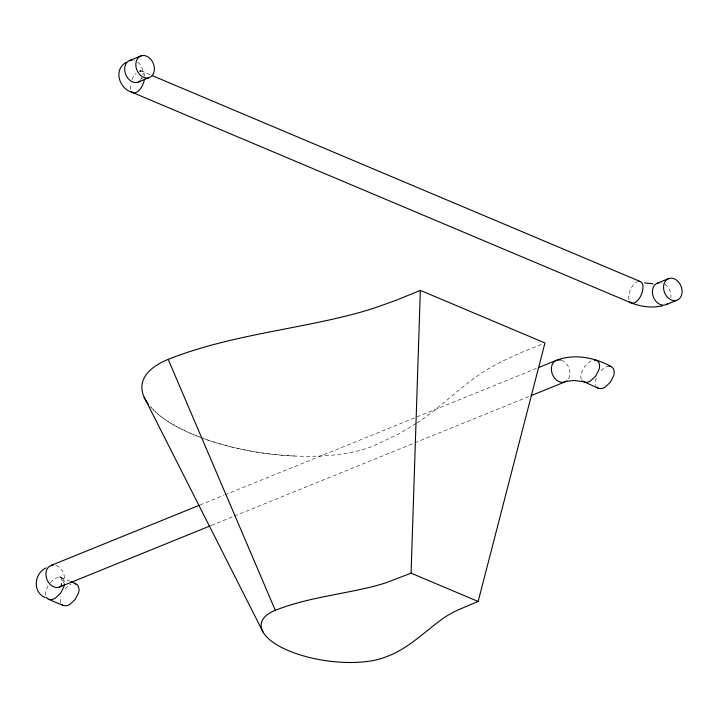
<?xml version="1.0" encoding="UTF-8"?>
<svg xmlns="http://www.w3.org/2000/svg" width="718" height="718" viewBox="0 0 718 718"><rect width="100%" height="100%" fill="white"/><g stroke="black" fill="none" stroke-linecap="round" stroke-linejoin="round"><path stroke-width="0.54" stroke-dasharray="3.59 2.69" d="M596.308 378.18L595.967 379.248A8.778 4.523 -67.1 0 0 595.428 383.089L595.895 385.665M141.267 78.352L141.509 77.813L140.638 79.644M60.779 585.574L61.739 583.662L61.56 584.335L62.098 580.494L61.676 578.52L61.847 579.255L60.204 576.841L61.245 577.64L59.702 576.742L63.157 578.896L64.423 582.854M48.052 585.861L46.149 590.277A8.778 4.523 -67.1 0 0 45.602 594.118L45.826 595.886M50.305 582.657L54.783 578.78A20.544 10.591 -67.1 0 1 58.167 577.407L61.335 577.577L70.131 581.293M64.97 588.841L69.44 584.964A20.544 10.591 -67.1 0 1 71.154 584.102M600.993 370.676L604.601 367.751A20.544 10.591 -67.1 0 1 607.984 366.377M416.135 423.503L399.073 433.816L373.432 445.959A129.985 50.996 8 0 1 251.668 451.245A129.985 50.996 8 0 1 149.802 406.047M416.961 422.947C441.902 406.989 462.015 384.588 487.477 369.393A452.546 177.552 8 0 1 501.855 361.459L520.344 352.915L543.077 343.716M200.044 504.969L223.917 495.276M224.958 494.855L536.31 368.487M211.37 525.414L233.162 516.565M234.203 516.143L413.748 443.266M414.789 442.844L529.983 396.094M294.775 456.029C263.677 454.575 232.686 448.983 203.356 438.456M202.305 438.097C183.296 430.674 163.632 421.843 149.936 406.164M150.242 74.78L139.489 69.888L140.872 71.064L139.974 70.202L141.518 73.083M581.239 379.481L580.772 376.905A8.778 4.523 -67.1 0 1 581.311 373.064L584.658 366.467L589.945 361.567A20.544 10.591 -67.1 0 1 591.659 360.705M60.734 602.878L60.267 600.302A8.778 4.523 -67.1 0 1 60.806 596.461M561.305 360.248A11.605 8.84 67.9 0 1 569.087 368.433A11.605 8.84 67.9 0 1 568.109 379.409M55.878 565.398A11.605 8.84 67.9 0 1 63.615 582.899M133.745 60.177A11.605 8.84 67.9 0 1 134.616 60.402M137.901 62.179A11.605 8.84 67.9 0 1 143.115 75.148M142.352 77.903A11.605 8.84 67.9 0 1 141.931 78.765M138.951 71.414A11.605 5.986 -67.1 0 1 144.569 76.359M130.595 89.355A11.605 5.986 -67.1 0 1 130.882 82.848M131.959 79.644A11.605 5.986 -67.1 0 1 136.285 73.2M628.995 299.648A11.605 5.986 -67.1 0 1 637.351 281.707M661.466 282.838A11.605 8.84 67.9 0 1 662.328 283.063M664.796 284.247A11.605 8.84 67.9 0 1 670.836 297.799"/><path stroke-width="1.08" d="M275.299 610.3C306.362 597.986 339.901 594.683 372.148 586.732A244.461 95.916 8 0 0 386.562 582.567L411.073 573.161L420.353 290.395L544.953 342.962L478.161 601.469L457.501 610.174A245.242 96.221 8 0 0 444.621 617.309C425.307 630.925 408.587 648.821 385.808 656.925A69.996 27.463 8 0 1 288.528 650.67A69.996 27.463 8 0 1 275.299 610.3L168.209 359.368C228.261 335.486 293.285 330.029 355.392 313.658A452.546 177.552 8 0 0 374.841 307.869L395.842 300.384L420.353 290.395M125.892 62.448C112.807 70.301 119.7 89.454 132.947 92.676L631.346 302.969C641.093 306.828 651.989 308.112 662.292 305.895M46.149 567.848C34.015 573.413 32.238 592.135 45.351 597.699M138.574 81.924L148.877 77.715A11.605 8.84 67.9 0 0 150.565 59.064A11.605 8.84 67.9 0 0 135.873 63.48A11.605 8.84 67.9 0 0 148.877 77.715M666.295 304.576L676.589 300.375A11.605 8.84 67.9 0 0 678.277 281.725A11.605 8.84 67.9 0 0 663.594 286.141A11.605 8.84 67.9 0 0 676.589 300.375M50.601 565.631L199.012 505.391M538.383 367.643L556.028 360.481M59.836 586.911L210.329 525.836M531.024 395.672L565.272 381.77M129.33 60.635L141.338 55.789M657.051 283.296L669.05 278.449M556.881 360.158C574.786 353.462 594.809 357.6 611.162 366.548L613.423 368.522L614.24 371.825A8.778 4.523 -67.1 0 1 613.702 375.676L610.354 382.272L605.068 387.173A20.544 10.591 -67.1 0 1 601.684 388.546L598.507 388.375L582.029 380.863M566.421 381.42L574.041 380.486L581.867 381.491M594.163 360.077C597.34 359.565 599.781 362.653 599.584 365.641A8.778 4.523 -67.1 0 1 599.045 369.492L595.698 376.088L590.402 380.989A20.544 10.591 -67.1 0 1 587.028 382.353L583.851 382.191M608.819 366.261L611.162 366.548M653.111 283.816L644.567 282.91M74.475 583.456L77.822 585.08L79.079 589.038A8.778 4.523 -67.1 0 1 78.54 592.889L75.193 599.485L69.897 604.385A20.544 10.591 -67.1 0 1 66.523 605.759L63.346 605.588L47.998 599.072L46.419 597.43M48.68 599.404L51.858 599.575A20.544 10.591 -67.1 0 0 55.241 598.202L60.527 593.301L63.875 586.705A8.778 4.523 -67.1 0 0 64.396 583.788M152.306 75.65L640.384 281.591M411.073 573.161L478.161 601.469M71.109 581.697L76 583.761M598.507 388.375L596.685 387.056M63.346 605.588L61.524 604.269M144.147 397.198L263.102 632.163M566.825 380.791A11.605 8.84 67.9 0 1 552.016 373.198A11.605 8.84 67.9 0 1 560.444 360.023M62.071 585.296A11.605 8.84 67.9 0 1 47.182 579.956A11.605 8.84 67.9 0 1 53.231 565.021M140.136 80.946A11.605 8.84 67.9 0 1 125.686 74.412A11.605 8.84 67.9 0 1 131.968 60.025M144.435 79.159A11.605 5.986 -67.1 0 1 138.762 90.674A11.605 5.986 -67.1 0 1 131.484 91.464M638.589 281.366A11.605 5.986 -67.1 0 1 641.336 294.694A11.605 5.986 -67.1 0 1 629.883 301.748M667.848 303.597A11.605 8.84 67.9 0 1 653.407 297.072A11.605 8.84 67.9 0 1 659.68 282.686M148.527 404.44A129.985 50.996 8 0 1 168.209 359.368"/></g></svg>
